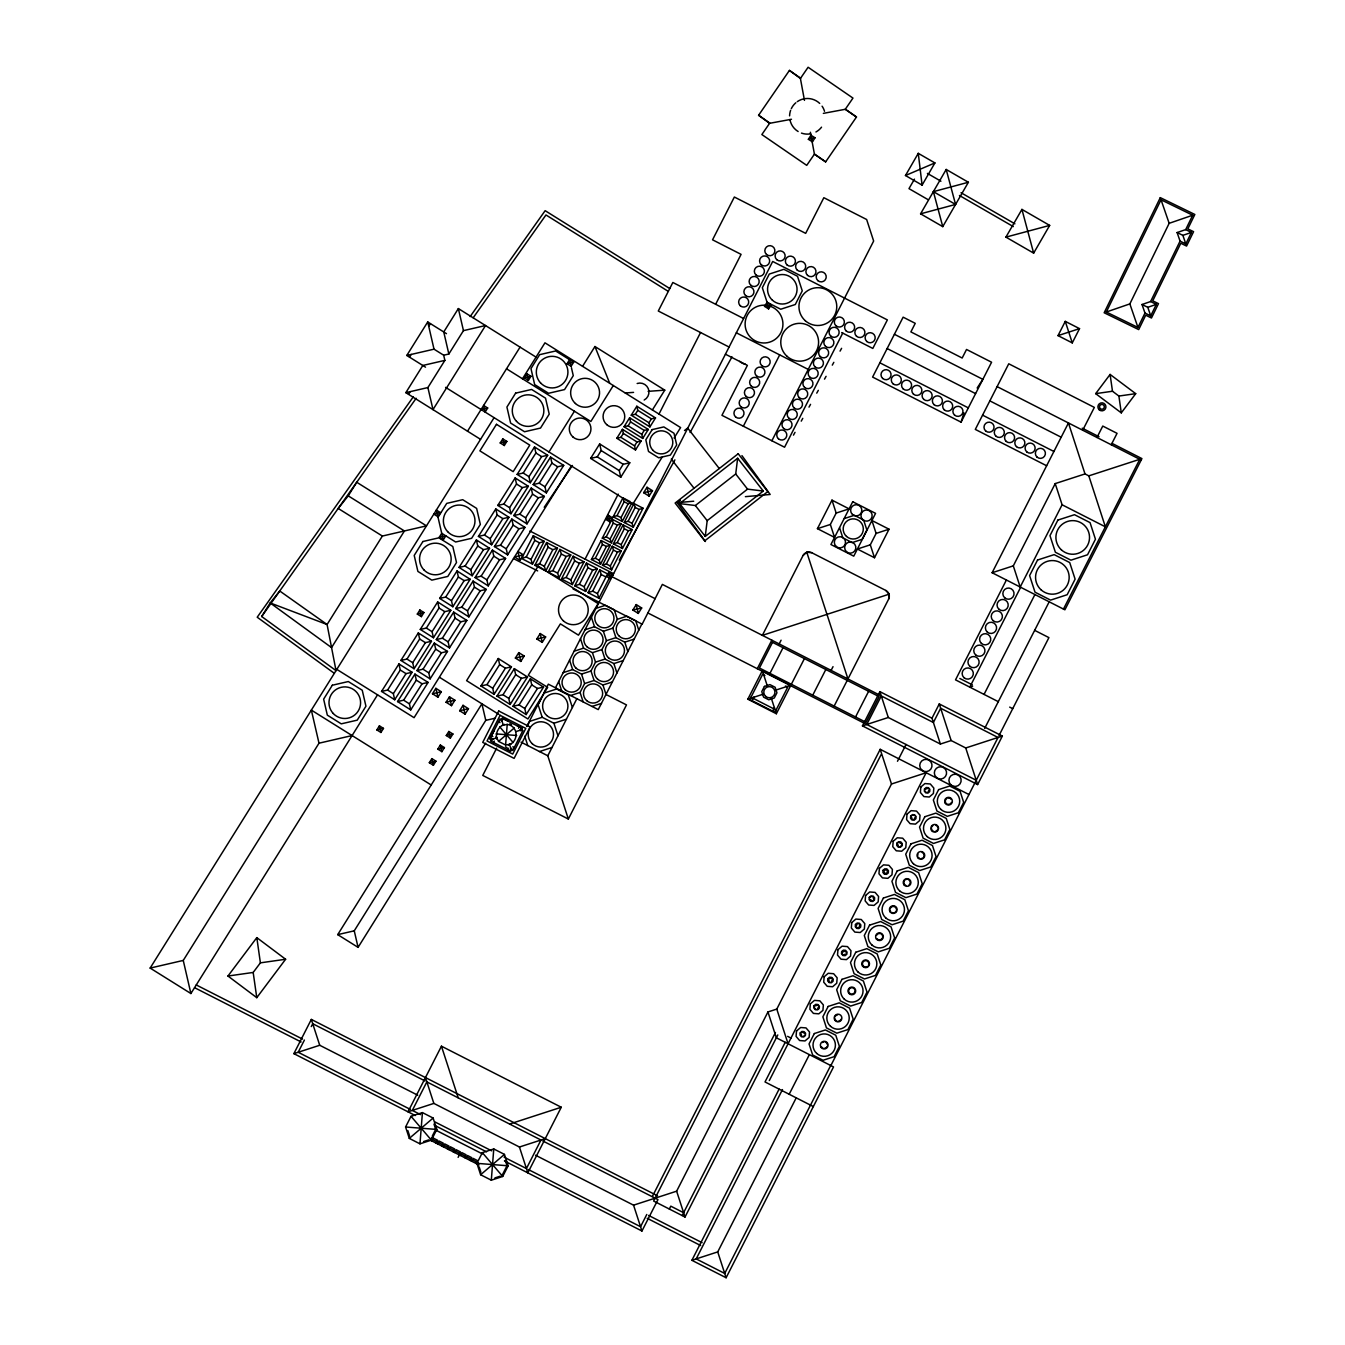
<?xml version="1.0" encoding="UTF-8"?>
<svg xmlns="http://www.w3.org/2000/svg" width="1345" height="1345" viewBox="0 0 1345 1345"><rect width="100%" height="100%" fill="white"/><g stroke="black" fill="none" stroke-linecap="round" stroke-linejoin="round"><path stroke-width="1.5" d="M419.976 1143.838L422.431 1112.601L433.124 1118.048L436.822 1129.447L431.375 1140.14L419.976 1143.838L409.3 1138.391L405.585 1126.992L411.032 1116.316L422.431 1112.601M510.915 744.172L505.602 744.995L507.216 724.4L502.24 725.375M491.312 1180.187L493.766 1148.949L482.351 1152.648L476.92 1163.341L480.619 1174.74L491.312 1180.187L502.711 1176.471L508.158 1165.796L504.442 1154.397L493.766 1148.949M800.796 1033.179L801.788 1036.238M818.786 1006.413L817.323 1009.271M842.088 953.605L843.55 950.747L846.409 952.21M855.908 926.503L857.353 923.645M873.897 899.721L872.905 896.678M897.468 843.449L898.46 846.509M911.271 816.348L912.263 819.408M915.457 816.684L913.995 819.542M929.26 789.582L927.815 792.44M705.251 536.403L707.184 520.666L747.551 489.126L763.287 491.059L737.648 458.258L679.612 503.585L705.251 536.403L763.287 491.059M679.612 503.585L695.348 505.518L735.715 473.978L737.648 458.258M806.798 552.291L847.955 678.973L888.658 599.08L889.045 594.204L885.867 590.472L811.674 552.677L806.798 552.291L803.066 555.468L762.363 635.361L889.045 594.204M961.053 422.145L991.584 362.225L966.534 349.465L962.179 358.022L910.884 331.896L915.239 323.338L903.134 317.168L872.602 377.071L961.053 422.145L963.978 412.848M504.476 724.383C498.558 726.266 494.994 733.294 496.944 739.178M508.36 744.995C518.783 742.036 518.851 726.098 507.216 724.4M1106.296 312.023L1161.038 199.783L1192.696 215.217L1185.685 229.608L1177.11 232.55L1180.069 241.125L1150.597 301.549L1142.023 304.508L1144.982 313.066L1137.954 327.457L1106.296 312.023L1129.85 303.903L1169.158 223.32L1192.696 215.217M1144.982 313.066L1150.732 315.873L1156.347 304.357L1150.597 301.549M1180.069 241.125L1185.819 243.933L1191.435 232.416L1185.685 229.608M415.286 1115.526L293.882 1053.656L311.334 1019.426L657.554 1195.823M304.407 1040.055L298.187 1052.261L410.444 1109.457M311.267 1026.588L312.729 1023.73L424.986 1080.926M510.579 751.183L490.622 741.011L491.85 738.59L492.842 739.094L492.337 740.103L489.916 738.859L500.088 718.886L502.509 720.13L502.004 721.122L501.012 720.617L502.24 718.196L522.213 728.368L520.986 730.789L519.977 730.285L520.498 729.276L522.919 730.52L512.748 750.493L510.31 749.249L510.831 748.257L511.823 748.761L510.579 751.183L509.419 750.594M585.075 559.15L618.212 494.119M658.899 414.26L700.543 332.534M715.641 304.289L741.078 254.356L712.547 239.813L734.353 197.026L805.672 233.358L823.846 197.698L866.651 219.504L873.645 241.041L771.879 440.757M493.598 742.541L494.321 741.112M496.641 748.173L482.754 775.426L568.347 819.038L626.484 704.914L605.973 694.457M507.603 749.669L508.326 748.24M518.497 728.267L519.22 726.838M526.752 726.502L540.824 698.896M543.632 693.364L548.323 684.168L598.256 709.605L641.868 624.013M527.139 726.384L529.695 721.357L542.203 717.288L553.905 723.257L557.973 735.765M555.468 687.799L772.686 261.468L887.364 319.908L872.821 348.439L841.701 332.585M568.347 819.038L547.785 755.772L576.854 698.711M583.158 701.922L580.082 692.44L584.604 683.563L581.528 674.097L572.651 669.575L563.185 672.651M612.429 681.932L602.947 685.008L594.087 680.486L590.993 671.02L595.516 662.143L604.998 659.067L613.875 663.589L616.951 673.055M604.998 659.067L601.921 649.601L606.444 640.724L615.909 637.648L624.786 642.17L634.268 639.077M615.909 637.648L612.832 628.165L617.355 619.288L626.837 616.212L635.697 620.734L638.791 630.217M743.348 426.214L779.696 354.895M519.439 1147.016L527.828 1172.857L561.268 1107.238L441.446 1046.191L408.006 1111.811L433.847 1103.404L519.439 1147.016L545.28 1138.627M432.333 1135.97L435.696 1129.363L433.981 1124.067M431.106 1138.761L431.829 1137.332M842.727 333.106L784.572 447.229L721.946 415.319L747.383 365.386L725.443 354.206M431.812 1140.913L433.258 1138.072L437.545 1140.241L436.083 1143.099M437.512 1143.822L438.974 1140.98L443.245 1143.149L441.799 1146.007M443.211 1146.73L444.674 1143.889L448.944 1146.058L447.498 1148.916M448.927 1149.639L450.373 1146.781L454.66 1148.966L453.198 1151.824M454.627 1152.547L456.089 1149.689L460.36 1151.875L458.914 1154.733M460.343 1155.456L461.789 1152.598L466.076 1154.783L464.613 1157.641M466.042 1158.364L467.488 1155.506L471.776 1157.692L470.33 1160.55M471.742 1161.273L473.205 1158.415L477.475 1160.601L476.029 1163.459M477.458 1164.182L478.181 1162.753M817.441 528.669L831.983 500.138L849.098 508.864L836.17 513.067L830.353 524.466L834.556 537.395L817.441 528.669L830.353 524.466M757.285 668.717L771.828 640.186M501.971 1175.614L507.031 1165.711L505.316 1160.416M747.82 699.198L762.346 670.667L790.877 685.21L776.351 713.741L747.82 699.198L763.472 694.104M779.192 643.936L781.092 640.203M752.107 700.661L753.923 697.08M769.945 673.374L783.042 647.685M772.652 711.135L774.468 707.537M791.348 684.269L804.428 658.596M870.299 544.826L876.116 533.41L871.913 520.498L889.045 529.207L874.502 557.738L857.387 549.029L870.299 544.826L874.502 557.738M812.75 695.18L825.83 669.491M831.126 670.398L833.026 666.666M834.152 706.075L847.232 680.402M855.538 716.986L868.635 691.296M1058.011 335.628L1065.274 321.371L1079.531 328.634L1072.268 342.891L1058.011 335.628L1079.531 328.634M977.63 784.572L862.448 725.88L879.899 691.649L932.001 718.196L940.39 744.037L951.167 740.54L965.744 747.971L977.63 784.572L1002.344 736.068L939.264 703.939L932.001 718.196M866.752 724.484L881.294 695.953M652.342 1196.529L880.202 749.316L968.972 794.542M646.777 1214.485L640.556 1226.707L528.299 1169.511M881.143 754.528L653.636 1201.035L685.025 1217.023L777.797 1034.944M504.425 1160.937L641.952 1231.011L657.957 1199.622L542.842 1140.98M535.545 1155.237L633.562 1205.17L676.636 1191.182L767.945 1011.961L776.788 1009.086L891.483 784L880.202 749.316M1112.08 443.396L1141.922 458.595L1064.887 609.806L992.122 572.735L1068.451 422.952L1085.012 473.928L1088.811 475.861L1105.371 526.82L1062.096 504.779L1055.22 483.595L1085.012 473.928M669.339 1209.02L670.785 1206.162L683.63 1212.719M897.485 761.27L906.026 744.491M682.167 1215.561L775.443 1032.489M992.122 572.735L1013.306 565.858L1055.22 483.595M1006.396 580.014L955.522 679.864L998.309 701.67M1082.708 430.232L1094.342 407.4L1008.75 363.789L975.31 429.408L1046.645 465.757M785.211 1042.325L765.019 1081.952L813.338 1106.565M1062.096 504.779L1020.182 587.042L1013.306 565.858M769.323 1080.539L926.167 772.736L891.483 784M1020.653 587.277L969.779 687.144L972.654 686.202M1096.948 437.478L1102.765 426.062L1117.056 433.342L1111.239 444.758M767.945 1011.961L776.351 1037.802L833.53 1066.938L726.115 1277.75L691.885 1260.299L779.108 1089.114M782.471 1089.584L696.189 1258.903L724.72 1273.446L830.689 1065.492M984.052 694.407L1034.927 594.54M789.179 1094.258L809.371 1054.631M726.115 1277.75L717.726 1251.909L796.223 1097.839M984.674 728.418L1049.184 601.82M830.857 1065.576L998.04 737.48L940.659 708.243L933.396 722.5L662.362 584.403L642.17 624.164L573.02 588.942M998.965 735.665L1048.915 637.614L1034.658 630.351M1063.458 609.083L1139.77 459.301L1088.811 475.861M494.103 730.638L489.916 738.859M521.591 558.494L533.292 535.73L544.204 541.346L532.502 564.11L521.591 558.494L526.248 556.998L531.006 559.453L532.502 564.11M526.248 556.998L534.789 540.387L533.292 535.73M531.006 559.453L539.547 542.842L544.204 541.346M534.89 565.32L546.591 542.556L557.486 548.172L545.801 570.936L534.89 565.32L539.547 563.824L544.305 566.279L545.801 570.936M539.547 563.824L548.071 547.213L546.591 542.556M544.305 566.279L552.829 549.668L557.486 548.172M548.172 572.146L559.873 549.399L570.784 554.997L559.083 577.762L548.172 572.146L552.829 570.667L557.587 573.104L559.083 577.762M552.829 570.667L561.369 554.056L559.873 549.399M557.587 573.104L566.127 556.494L570.784 554.997M561.453 578.989L573.155 556.225L584.066 561.823L572.365 584.587L561.453 578.989L566.111 577.493L570.868 579.93L572.365 584.587M566.111 577.493L574.651 560.882L573.155 556.225M570.868 579.93L579.409 563.32L584.066 561.823M574.752 585.815L586.454 563.051L597.348 568.649L585.663 591.413L574.752 585.815L579.409 584.318L584.167 586.756L585.663 591.413M591.43 559.52L601.181 540.539L610.26 545.213L600.526 564.194L591.43 559.52L595.314 558.276L599.282 560.31L600.526 564.194M602.308 538.168L612.059 519.204L621.138 523.878L611.387 542.842L602.308 538.168L606.192 536.924L610.142 538.958L611.387 542.842M622.264 521.507L621.02 517.623L628.132 503.787L632.015 502.542L622.264 521.507L613.169 516.833L622.92 497.869L630.2 501.601M579.409 584.318L587.933 567.708L586.454 563.051M606.192 536.924L613.303 523.087L612.059 519.204M613.169 516.833L617.052 515.589L624.164 501.752L622.92 497.869M595.314 558.276L602.425 544.422L601.181 540.539M584.167 586.756L592.691 570.145L597.348 568.649M610.142 538.958L617.254 525.122L621.138 523.878M599.282 560.31L606.393 546.457L610.26 545.213M610.647 575.492L598.945 598.239L588.034 592.641L599.736 569.876L608.831 574.55M624.214 522.516L633.966 503.551L643.061 508.225L633.31 527.19L624.214 522.516L628.098 521.272L632.066 523.306L633.31 527.19M602.476 565.203L612.227 546.221L621.306 550.895L611.571 569.86L602.476 565.203L606.36 563.942L610.311 565.993L611.571 569.86M613.354 543.851L623.088 524.886L632.184 529.56L622.432 548.525L613.354 543.851L617.221 542.607L621.188 544.641L622.432 548.525M606.36 563.942L613.471 550.105L612.227 546.221M617.221 542.607L624.332 528.77L623.088 524.886M628.098 521.272L635.21 507.418L633.966 503.551M588.034 592.641L592.691 591.144L601.232 574.534L599.736 569.876M632.066 523.306L639.178 509.469L643.061 508.225M610.311 565.993L617.439 552.139L621.306 550.895M621.188 544.641L628.3 530.804L632.184 529.56M598.945 598.239L597.449 593.599L605.99 576.988L601.232 574.534M619.305 560.176L674.904 459.855M690.069 432.502L731.983 356.896M793.466 435.141L795.029 432.35M801.233 421.136L802.78 418.345M809.001 407.131L810.547 404.341M816.751 393.143L818.315 390.336M824.519 379.139L826.082 376.331M832.286 365.134L833.833 362.326M840.053 351.129L841.6 348.321M458.107 1157.356L458.88 1155.96M905.471 175.523L918.265 153.33L934.909 162.93L922.098 185.122L905.471 175.523L934.909 162.93M914.465 179.137L908.985 188.636L927.915 199.564M920.585 213.821L946.191 169.453L968.383 182.264L942.761 226.632L920.585 213.821L955.572 204.44L946.191 169.453M1005.926 237.123L1021.931 209.4L1049.672 225.405L1033.649 253.129L1005.926 237.123L1049.672 225.405M425.524 367.168L406.795 355.45L427.727 321.943L446.473 333.661M409.502 357.148L411.2 354.441M428.752 326.364L430.45 323.641M261.687 616.514L270.177 602.93L279.76 591.01L327.087 624.517L336.031 670.634L261.687 616.514L416.16 398.305M480.552 439.344L405.837 392.656L422.818 365.47L444.876 360.376L443.682 355.214L434.015 349.179L427.727 321.943M536.033 357.114L458.359 308.577L443.749 331.963L448.843 354.021L443.682 355.214M408.544 394.354L410.09 391.866M348.237 495.851L356.728 482.267L426.483 525.861L382.367 536.05L327.087 624.517L270.177 602.93L331.542 647.601L404.425 530.956L348.237 495.851L338.2 508.444L382.367 536.05M448.843 354.021L463.453 330.635L485.528 325.54L432.989 409.62L427.895 387.562L444.876 360.376M467.522 431.207L520.061 347.128M487.68 408.006L485.141 412.074L483.612 405.45L487.68 408.006L481.073 409.536M377.541 694.827L190.889 993.535L150.152 968.081L494.086 417.673M522.499 378.786L544.96 342.824L680.604 427.575L674.08 438.033M524.331 377.81L526.87 373.725L530.956 376.281L528.4 380.349L524.331 377.81L530.956 376.281M437.882 516.682L440.437 512.613L436.352 510.074L437.882 516.682L433.813 514.143L440.437 512.613M439.176 537.378L441.715 533.309L455.636 542.001L471.641 538.303L480.333 524.399L476.634 508.393L462.714 499.701L446.725 503.383L438.033 517.304L443.245 539.917L439.176 537.378L445.8 535.848L443.245 539.917M500.222 442.959L502.778 438.89L506.846 441.429L504.308 445.514L500.222 442.959L506.846 441.429M190.889 993.535L183.256 960.431L319 743.197L352.087 735.564M571.104 366.294L567.035 363.738L569.574 359.67L571.104 366.294L573.642 362.208L555.653 350.978L539.664 354.66L530.972 368.58L534.654 384.569L548.575 393.278L564.564 389.579L573.273 375.659L571.423 367.673M417.32 614.077L419.859 610.008L423.927 612.547L421.388 616.632L417.32 614.077L423.927 612.547M582.57 366.311L594.944 346.522L664.766 390.151L652.392 409.939M548.962 451.954L574.416 411.217M376.852 729.915L379.408 725.846L383.476 728.385L380.921 732.47L376.852 729.915L383.476 728.385M613.303 385.527L590.842 421.489L506.527 368.799M571.373 465.958L414.075 717.675L336.805 669.373M432.485 693.768L435.881 688.337L441.311 691.733L437.915 697.164L432.485 693.768L441.311 691.733M519.977 560.293L523.373 554.863L517.926 551.467L519.977 560.293L514.547 556.897L523.373 554.863M590.64 458.393L599.651 443.934L629.796 462.781L620.768 477.223L590.64 458.393L597.247 456.863L619.255 470.599L620.768 477.223M597.247 456.863L601.181 450.558L599.651 443.934M446.069 702.258L449.465 696.828L454.896 700.224L451.5 705.654L446.069 702.258L454.896 700.224M616.817 438.285L622.416 429.324L641.094 441.009L635.496 449.97L616.817 438.285L620.919 437.344L634.554 445.867L635.496 449.97M624.03 426.752L629.628 417.791L648.307 429.458L642.708 438.42L624.03 426.752L628.132 425.793L641.767 434.317L642.708 438.42M631.242 415.202L636.824 406.24L655.519 417.925L649.921 426.886L631.242 415.202L635.344 414.26L648.979 422.784L649.921 426.886M620.919 437.344L623.357 433.426L622.416 429.324M628.132 425.793L630.57 421.893L629.628 417.791M635.344 414.26L637.782 410.343L636.824 406.24M808.379 139.308L810.917 135.24L815.003 137.778L812.447 141.847L808.379 139.308L815.003 137.778M459.654 710.748L463.033 705.318L468.48 708.714L465.084 714.145L459.654 710.748L468.48 708.714M429.324 762.699L431.863 758.63L435.931 761.169L433.393 765.255L429.324 762.699L435.931 761.169M437.797 749.131L440.353 745.046L444.422 747.601L441.883 751.67L437.797 749.131L444.422 747.601M446.288 735.547L448.826 731.478L452.912 734.017L450.356 738.086L446.288 735.547L452.912 734.017M619.255 470.599L623.189 464.294L629.796 462.781M634.554 445.867L636.992 441.95L641.094 441.009M641.767 434.317L644.205 430.417L648.307 429.458M648.979 422.784L651.417 418.867L655.519 417.925M337.713 934.64L481.913 703.805L485.764 720.365L354.256 930.824L358.073 947.368L337.713 934.64L354.256 930.824M515.37 658.058L518.766 652.628L524.197 656.007L520.801 661.437L515.37 658.058L524.197 656.007M605.889 519.422L608.444 515.337L612.513 517.892L609.974 521.961L605.889 519.422L612.513 517.892M536.806 638.976L540.202 633.545L545.633 636.942L542.237 642.372L536.806 638.976L545.633 636.942M662.093 457.216L632.688 504.274L445.582 387.36M358.073 947.368L485.663 743.18M643.65 492.707L647.046 487.277L652.476 490.673L649.097 496.103L643.65 492.707L652.476 490.673M768.6 308.896L764.532 306.357L767.07 302.289L762.346 287.712L769.29 274.061L783.866 269.319L797.518 276.28L802.259 290.856L795.298 304.508L780.722 309.232L767.07 302.289L768.6 308.896L771.156 304.827L767.07 302.289M606.326 576.265L608.881 572.197L612.95 574.735L610.395 578.804L606.326 576.265L612.95 574.735M632.856 610.025L636.252 604.594L641.683 607.99L638.287 613.421L632.856 610.025L641.683 607.99M497.784 505.417L515.152 477.946L528.316 486.268L510.949 513.74L497.784 505.417L503.837 504.056L509.57 507.687L510.949 513.74M517.153 474.398L534.52 446.943L547.684 455.266L530.317 482.737L517.153 474.398L523.222 473.036L528.955 476.668L530.317 482.737M478.416 536.403L495.784 508.948L508.948 517.27L491.581 544.742L478.416 536.403L484.469 535.041L490.202 538.672L491.581 544.742M459.032 567.422L476.399 539.95L489.563 548.272L472.196 575.744L459.032 567.422L465.084 566.06L470.834 569.692L472.196 575.744M420.279 629.426L437.663 601.955L450.827 610.294L433.443 637.749L420.279 629.426L426.348 628.065L432.081 631.696L433.443 637.749M439.664 598.424L457.031 570.952L470.195 579.275L452.828 606.746L439.664 598.424L445.716 597.045L451.466 600.677L452.828 606.746M400.911 660.429L418.295 632.957L431.459 641.279L414.075 668.751L400.911 660.429L406.98 659.067L412.713 662.698L414.075 668.751M381.543 691.414L398.927 663.959L412.091 672.281L394.707 699.753L381.543 691.414L387.612 690.052L393.345 693.684L394.707 699.753M523.222 473.036L535.898 452.996L534.52 446.943M503.837 504.056L516.514 483.998L515.152 477.946M484.469 535.041L497.146 515L495.784 508.948M445.716 597.045L458.393 577.005L457.031 570.952M465.084 566.06L477.761 546.02L476.399 539.95M426.348 628.065L439.025 608.024L437.663 601.955M387.612 690.052L400.289 670.012L398.927 663.959M406.98 659.067L419.657 639.009L418.295 632.957M509.57 507.687L522.263 487.63L528.316 486.268M528.955 476.668L541.631 456.627L547.684 455.266M490.202 538.672L502.879 518.632L508.948 517.27M451.466 600.677L464.143 580.636L470.195 579.275M470.834 569.692L483.511 549.651L489.563 548.272M432.081 631.696L444.758 611.656L450.827 610.294M412.713 662.698L425.39 642.641L431.459 641.279M393.345 693.684L406.022 673.643L412.091 672.281M533.192 484.553L550.559 457.081L563.723 465.404L546.356 492.875L533.192 484.553L539.244 483.174L544.994 486.806L546.356 492.875M513.807 515.555L531.191 488.084L544.355 496.406L526.971 523.878L513.807 515.555L519.876 514.193L525.609 517.825L526.971 523.878M494.439 546.558L511.823 519.086L524.987 527.408L507.603 554.88L494.439 546.558L500.508 545.196L506.241 548.81L507.603 554.88M455.703 608.562L473.07 581.09L486.234 589.413L468.867 616.884L455.703 608.562L461.755 607.2L467.505 610.832L468.867 616.884M475.071 577.56L492.438 550.088L505.602 558.427L488.235 585.882L475.071 577.56L481.123 576.198L486.873 579.829L488.235 585.882M436.318 639.564L453.685 612.109L466.849 620.432L449.482 647.903L436.318 639.564L442.387 638.202L448.12 641.834L449.482 647.903M397.582 701.569L414.949 674.097L428.113 682.419L410.746 709.891L397.582 701.569L403.651 700.19L409.384 703.822L410.746 709.891M416.95 670.567L434.317 643.095L447.482 651.417L430.114 678.889L416.95 670.567L423.019 669.205L428.752 672.836L430.114 678.889M539.244 483.174L551.921 463.134L550.559 457.081M519.876 514.193L532.553 494.153L531.191 488.084M481.123 576.198L493.8 556.158L492.438 550.088M500.508 545.196L513.185 525.138L511.823 519.086M461.755 607.2L474.432 587.143L473.07 581.09M423.019 669.205L435.696 649.164L434.317 643.095M442.387 638.202L455.064 618.162L453.685 612.109M403.651 700.19L416.328 680.15L414.949 674.097M544.994 486.806L557.671 466.765L563.723 465.404M525.609 517.825L538.286 497.784L544.355 496.406M486.873 579.829L499.55 559.789L505.602 558.427M506.241 548.81L518.918 528.77L524.987 527.408M467.505 610.832L480.182 590.774L486.234 589.413M448.12 641.834L460.797 621.793L466.849 620.432M409.384 703.822L422.061 683.781L428.113 682.419M428.752 672.836L441.429 652.796L447.482 651.417M480.922 685.967L498.289 658.512L511.453 666.834L494.086 694.306L480.922 685.967L486.974 684.605L492.724 688.236L494.086 694.306M486.974 684.605L499.651 664.564L498.289 658.512M492.724 688.236L505.401 668.196L511.453 666.834M496.961 696.122L514.328 668.65L527.492 676.972L510.125 704.444L496.961 696.122L503.013 694.743L508.763 698.374L510.125 704.444M503.013 694.743L515.69 674.702L514.328 668.65M508.763 698.374L521.44 678.334L527.492 676.972M513 706.259L530.367 678.788L543.531 687.11L526.164 714.582L513 706.259L519.052 704.898L524.785 708.529L526.164 714.582M519.052 704.898L531.729 684.84L530.367 678.788M524.785 708.529L537.462 688.472L543.531 687.11M977.159 387.999L982.859 379.34L894.408 334.283M544.237 507.267L572.432 465.471M791.482 119.268L769.575 123.32L758.597 115.266L789.431 70.411L800.594 78.178M804.461 100.371L800.409 78.464L808.11 67.25L852.965 98.084L845.265 109.298L823.359 113.367M810.362 132.247L814.431 154.154L825.645 161.871L856.479 116.998L845.299 109.248L856.479 116.998M413.285 396.859L257.214 617.221L334.333 673.341M470.145 316.579L545.145 210.677L669.76 288.536M473.188 317.773L545.969 214.965L668.297 291.394M227.961 976.033L256.811 937.633L285.611 959.254L256.777 997.671L227.961 976.033L253.179 972.452L260.392 962.852L256.811 937.633M1095.671 393.648L1110.096 374.431L1135.701 393.665L1121.293 412.865L1095.671 393.648L1112.483 391.244L1118.889 396.052L1135.701 393.665M496.12 736.623L498.558 741.398L514.261 727.981M409.3 1138.391L433.124 1118.048M925.091 789.246L928.134 788.254M480.619 1174.74L504.442 1154.397M900.192 846.644L901.52 845.517M869.845 897.67L871.173 896.543M846.274 953.941L843.214 954.933M831.143 982.169L832.589 979.311L831.462 977.983L828.419 978.975L829.411 982.035M814.599 1006.077L817.659 1005.085M803.52 1036.373L804.848 1035.246M684.504 430.534L687.665 428.063L719.289 468.548M705.419 541.531L677.174 502.66L680.419 500.306M1177.11 232.55L1182.877 235.358L1191.435 232.416M1142.023 304.508L1147.789 307.316L1156.347 304.357M844.341 518.531L854.31 515.303L863.641 520.044L866.886 530.014L862.128 539.345L852.158 542.59L842.827 537.832L839.599 527.862M595.936 608.377L605.401 605.3L614.278 609.823L617.355 619.288M876.116 533.41L889.045 529.207M585.008 629.796L594.49 626.72L603.367 631.242L606.444 640.724M603.367 631.242L612.832 628.165M574.096 651.232L583.562 648.155L592.439 652.678L595.516 662.143M592.439 652.678L601.921 649.601M581.528 674.097L590.993 671.02M613.875 663.589L623.34 660.513M584.604 683.563L594.087 680.486M570.616 695.516L580.082 692.44M592.035 706.444L601.518 703.368M515.892 731.596L521.49 729.797M553.905 723.257L566.413 719.205M539.496 751.552L552.005 747.484M775.224 690.288L790.877 685.21M862.448 725.88L888.288 717.49L940.39 744.037M965.744 747.971L1002.344 736.068M293.882 1053.656L319.723 1045.267L417.74 1095.2M423.591 1141.569L428.887 1139.854M509.587 1124.033L561.268 1107.238M494.926 1177.917L500.205 1176.186M691.885 1260.299L717.726 1251.909M496.927 737.783L491.345 739.582M942.761 226.632L933.396 191.646L968.383 182.264M406.795 355.45L434.015 349.179M764.532 306.357L771.156 304.827M405.837 392.656L427.895 387.562M567.035 363.738L573.642 362.208M485.764 720.365L494.96 718.247M150.152 968.081L183.256 960.431M260.392 962.852L285.611 959.254M677.174 502.66L693.717 501.214M745.382 496.658L770.181 494.472L741.936 455.619M625.24 392.975L633.562 392.387M648.122 391.345L664.766 390.151M496.12 733.882L516.699 735.496M912.599 815.221L914.331 815.356M898.796 842.323L901.654 843.786M872.569 900.847L869.711 899.402M857.034 927.815L860.077 926.823L859.085 923.78M802.124 1032.052L804.982 1033.515M405.585 1126.992L436.822 1129.447M476.92 1163.341L508.158 1165.796M498.558 741.398L505.602 744.995M517.27 725.846L522.213 728.368M1082.237 428.181L1099.016 436.738M997.116 386.62L1141.199 460.024M887.145 348.54L975.596 393.614M989.853 400.877L1061.188 437.226M879.882 362.814L968.316 407.871M982.59 415.151L1053.908 451.483M743.617 318.53L672.836 282.484L658.293 311.014L729.091 347.044M736.337 332.803L808.227 369.421M959.826 678.468L972.301 684.824M1009.691 707.117L1012.718 708.664M529.863 531.006L613.606 573.676M612.042 576.736L655.149 598.693M647.819 612.933L976.235 780.268M764.901 675.56L762.615 674.383L749.821 699.501L774.922 712.295L787.716 687.177L785.43 686.017M513.487 558.595L537.664 570.919M750.981 697.214L776.082 710.009M508.292 721.273L502.24 718.196M509.755 723.812L511.503 724.703M498.575 721.878L500.004 722.601M521.036 742.137L547.785 755.772M491.429 735.883L492.858 736.606M512.832 746.778L514.261 747.501M505.468 746.778L507.031 747.585M787.632 1036.356L790.978 1038.071M196.252 984.943L302.541 1039.097M648.626 1215.426L702.124 1242.696M194.554 987.667L301.095 1041.955M647.18 1218.284L700.678 1245.554M420.565 1114.618L412.31 1110.415L426.853 1081.884L540.976 1140.022L526.433 1168.553L504.123 1157.188M434.62 1121.78L491.698 1150.849M435.007 1125.563L486.554 1151.841M435.83 1130.17L482.351 1153.876M432.535 1139.501L436.806 1141.67M438.235 1142.393L442.522 1144.578M443.951 1145.301L448.221 1147.487M449.65 1148.21L453.938 1150.395M455.35 1151.118L459.637 1153.304M461.066 1154.027L465.336 1156.212M466.765 1156.935L471.053 1159.121M472.482 1159.844L476.752 1162.03M430.383 1140.19L479.039 1164.989M624.164 501.752L628.132 503.787M635.21 507.418L639.178 509.469M617.052 515.589L621.02 517.623M613.303 523.087L617.254 525.122M624.332 528.77L628.3 530.804M602.425 544.422L606.393 546.457M613.471 550.105L617.439 552.139M534.789 540.387L539.547 542.842M548.071 547.213L552.829 549.668M561.369 554.056L566.127 556.494M574.651 560.882L579.409 563.32M587.933 567.708L592.691 570.145M592.691 591.144L597.449 593.599M961.036 192.722L1014.903 223.825M927.411 173.404L940.928 181.205M959.439 195.496L1013.306 226.599M933.396 191.646L955.572 204.44M637.782 410.343L651.417 418.867M630.57 421.893L644.205 430.417M623.357 433.426L636.992 441.95M601.181 450.558L623.189 464.294M439.731 677.443L498.911 714.43M431.19 784.992L311.351 710.11L319 743.197M535.898 452.996L541.631 456.627M551.921 463.134L557.671 466.765M516.514 483.998L522.263 487.63M532.553 494.153L538.286 497.784M497.146 515L502.879 518.632M513.185 525.138L518.918 528.77M477.761 546.02L483.511 549.651M493.8 556.158L499.55 559.789M458.393 577.005L464.143 580.636M474.432 587.143L480.182 590.774M439.025 608.024L444.758 611.656M455.064 618.162L460.797 621.793M499.651 664.564L505.401 668.196M515.69 674.702L521.44 678.334M531.729 684.84L537.462 688.472M419.657 639.009L425.39 642.641M435.696 649.164L441.429 652.796M400.289 670.012L406.022 673.643M416.328 680.15L422.061 683.781M758.597 115.266L769.777 123.034L761.858 134.55L806.731 165.368L814.465 154.103L825.645 161.871M789.431 70.411L800.409 78.464M924.956 790.978L926.083 792.306M814.465 1007.809L815.591 1009.137M499.718 726.838L513.117 742.524M482.351 1152.648L502.711 1176.471M411.032 1116.316L431.375 1140.14M735.715 473.978L747.551 489.126M671.289 459.116L694.054 488.252M695.348 505.518L707.184 520.666M594.944 346.522L609.722 383.291M1182.877 235.358L1185.819 243.933M1161.038 199.783L1169.158 223.32M1147.789 307.316L1150.732 315.873M1129.85 303.903L1137.954 327.457M1065.274 321.371L1072.268 342.891M939.264 703.939L951.167 740.54M831.983 500.138L836.17 513.067M879.899 691.649L888.288 717.49M762.346 670.667L767.44 686.32M771.257 698.072L776.351 713.741M776.788 1009.086L788.069 1043.77M624.786 642.17L627.863 651.636M591.413 617.254L594.49 626.72M602.947 685.008L606.023 694.491M580.485 638.673L583.562 648.155M569.574 660.109L572.651 669.575M572.382 707.487L568.33 694.978L556.611 689.01L544.103 693.078L538.134 704.797L542.203 717.288M558.663 681.528L561.739 690.994M676.636 1191.182L685.025 1217.023M524.735 736.203L527.778 745.584M633.562 1205.17L641.952 1231.011M441.446 1046.191L458.241 1097.873M479.19 1166.956L480.905 1172.252M425.457 1077.564L433.847 1103.404M407.854 1130.607L409.569 1135.903M311.334 1019.426L319.723 1045.267M511.251 749.737L509.419 744.188M501.517 719.609L503.316 725.224M1021.931 209.4L1033.649 253.129M810.917 135.24L812.447 141.847M647.046 487.277L649.097 496.103M636.252 604.594L638.287 613.421M608.444 515.337L609.974 521.961M608.881 572.197L610.395 578.804M526.87 373.725L528.4 380.349M502.778 438.89L504.308 445.514M540.202 633.545L542.237 642.372M458.359 308.577L463.453 330.635M518.766 652.628L520.801 661.437M463.033 705.318L465.084 714.145M449.465 696.828L451.5 705.654M448.826 731.478L450.356 738.086M419.859 610.008L421.388 616.632M435.881 688.337L437.915 697.164M440.353 745.046L441.883 751.67M431.863 758.63L433.393 765.255M379.408 725.846L380.921 732.47M1118.889 396.052L1121.293 412.865M1110.096 374.431L1112.483 391.244M253.179 972.452L256.777 997.671M918.265 153.33L922.098 185.122M767.945 305.584A18.914 18.914 0 0 1 778.503 336.25A18.914 18.914 0 0 1 746.475 331.139A18.914 18.914 0 0 1 766.045 305.281M745.449 364.293A12.609 12.609 0 0 1 739.649 361.334M951.436 802.461A3.194 3.194 0 0 1 947.233 804.125M945.938 803.083A3.194 3.194 0 0 1 946.611 798.611M948.141 798.005A3.194 3.194 0 0 1 951.083 799.283M937.633 829.562A3.194 3.194 0 0 1 935.061 831.462M933.413 831.227A3.194 3.194 0 0 1 931.513 828.654M931.766 827.007A3.194 3.194 0 0 1 932.791 825.712M935.969 825.342A3.194 3.194 0 0 1 937.885 827.932M922.788 857.959A3.194 3.194 0 0 1 921.258 858.564M919.61 858.329A3.194 3.194 0 0 1 918.316 857.286M917.71 855.756A3.194 3.194 0 0 1 917.946 854.109M922.166 852.461A3.194 3.194 0 0 1 923.83 856.664M908.363 879.563A3.194 3.194 0 0 1 908.985 885.06M905.807 885.43A3.194 3.194 0 0 1 904.143 881.21M905.168 879.916A3.194 3.194 0 0 1 906.715 879.311M896.207 910.868A3.194 3.194 0 0 1 895.165 912.179M893.635 912.784A3.194 3.194 0 0 1 891.987 912.532M890.693 911.506A3.194 3.194 0 0 1 890.087 909.96M890.323 908.329A3.194 3.194 0 0 1 896.442 909.237M882.387 937.986A3.194 3.194 0 0 1 876.89 938.608M876.52 935.431A3.194 3.194 0 0 1 880.74 933.766M882.034 934.792A3.194 3.194 0 0 1 882.639 936.339M867.559 966.382A3.194 3.194 0 0 1 862.582 964.718A3.194 3.194 0 0 1 865.844 960.616A3.194 3.194 0 0 1 868.584 965.088M855.016 990.542A3.194 3.194 0 0 1 851.082 994.022A3.194 3.194 0 0 1 849.166 989.147A3.194 3.194 0 0 1 854.411 989.012M840.961 1019.291A3.194 3.194 0 0 1 838.389 1021.191M836.741 1020.956A3.194 3.194 0 0 1 834.841 1018.384M835.094 1016.736A3.194 3.194 0 0 1 837.666 1014.836M827.158 1046.393A3.194 3.194 0 0 1 824.586 1048.293M822.938 1048.058A3.194 3.194 0 0 1 821.644 1047.015M822.316 1042.543A3.194 3.194 0 0 1 823.846 1041.938M825.494 1042.19A3.194 3.194 0 0 1 827.394 1044.762M821.543 127.17A17.821 17.821 0 0 1 815.944 131.961M810.665 133.827A17.821 17.821 0 0 1 801.469 133.105M798.123 131.524A17.821 17.821 0 0 1 789.902 119.554M789.599 115.872A17.821 17.821 0 0 1 790.625 110.357M791.314 108.676A17.821 17.821 0 0 1 795.837 102.758M797.282 101.648A17.821 17.821 0 0 1 819.71 103.414M822.081 106.188A17.821 17.821 0 0 1 824.519 111.299M637.16 383.493A9.028 9.028 0 0 1 648.256 388.554A9.028 9.028 0 0 1 644.171 400.037M803.066 555.468A6.406 6.406 0 0 1 811.674 552.677M885.867 590.472A6.406 6.406 0 0 1 888.658 599.08M796.509 1031.01L796.089 1036.407L799.602 1040.526L804.999 1040.946L809.118 1037.432L809.539 1032.035L806.025 1027.916L800.628 1027.496L796.509 1031.01M800.225 1032.893L800.056 1035.112L801.502 1036.81L803.722 1036.978L805.403 1035.532L805.588 1033.313L804.142 1031.632L801.923 1031.447L800.225 1032.893M810.329 1003.908L809.909 1009.305L813.422 1013.407L818.819 1013.844L822.938 1010.33L823.359 1004.934L819.845 1000.814L814.448 1000.377L810.329 1003.908M814.028 1005.791L813.859 1008.01L815.305 1009.708L817.525 1009.876L819.223 1008.431L819.391 1006.211L817.945 1004.513L815.726 1004.345L814.028 1005.791M824.132 976.789L823.712 982.186L827.225 986.305L832.622 986.742L836.741 983.212L837.162 977.815L833.648 973.713L828.251 973.276L824.132 976.789M827.847 978.689L827.663 980.909L829.125 982.607L831.345 982.775L833.026 981.329L833.211 979.11L831.765 977.411L829.546 977.243L827.847 978.689M837.952 949.688L837.515 955.085L841.045 959.204L846.442 959.624L850.544 956.11L850.981 950.713L847.468 946.594L842.071 946.174L837.952 949.688M841.651 951.587L841.482 953.807L842.928 955.505L845.148 955.673L846.846 954.227L847.014 952.008L845.568 950.31L843.349 950.142L841.651 951.587M851.755 922.586L851.335 927.983L854.848 932.102L860.245 932.522L864.364 929.008L864.785 923.611L861.271 919.492L855.874 919.072L851.755 922.586M855.47 924.486L855.285 926.705L856.731 928.386L858.951 928.571L860.649 927.125L860.834 924.906L859.388 923.208L857.152 923.04L855.47 924.486M865.575 895.484L865.138 900.881L868.651 905L874.048 905.42L878.167 901.907L878.588 896.51L875.074 892.391L869.677 891.97L865.575 895.484M869.273 897.367L869.105 899.586L870.551 901.284L872.77 901.469L874.469 900.024L874.637 897.804L873.191 896.106L870.972 895.921L869.273 897.367M879.378 868.382L878.957 873.779L882.471 877.898L887.868 878.319L891.987 874.805L892.407 869.408L888.894 865.289L883.497 864.869L879.378 868.382M883.093 870.265L882.908 872.485L884.354 874.183L886.574 874.351L888.272 872.905L888.44 870.686L886.994 869.004L884.775 868.82L883.093 870.265M883.665 870.568L884.657 873.611L887.7 872.619L886.708 869.576L883.665 870.568M893.181 841.281L892.761 846.678L896.274 850.797L901.671 851.217L905.79 847.703L906.211 842.306L902.697 838.187L897.3 837.767L893.181 841.281M896.896 843.164L896.728 845.383L898.174 847.081L900.393 847.249L902.075 845.803L902.26 843.584L900.814 841.886L898.595 841.718L896.896 843.164M907.001 814.179L906.58 819.576L910.094 823.678L915.491 824.115L919.61 820.601L920.03 815.204L916.517 811.085L911.12 810.648L907.001 814.179M910.699 816.062L910.531 818.281L911.977 819.979L914.196 820.147L915.895 818.701L916.063 816.482L914.617 814.784L912.398 814.616L910.699 816.062M920.804 787.06L920.384 792.457L923.897 796.576L929.294 797.013L933.413 793.483L933.834 788.086L930.32 783.984L924.923 783.547L920.804 787.06M924.519 788.96L924.334 791.179L925.797 792.877L928.016 793.046L929.698 791.6L929.883 789.38L928.437 787.682L926.217 787.514L924.519 788.96M1160.298 197.631L1104.161 312.763L1138.694 329.592L1145.705 315.201L1151.471 318.008L1158.482 303.634L1152.732 300.826L1180.809 243.26L1186.559 246.068L1193.587 231.676L1187.82 228.869L1194.848 214.477L1160.298 197.631M498.726 711.001L482.72 742.39L514.109 758.378L530.098 726.989L498.726 711.001M500.121 715.305L487.041 740.977L512.714 754.074L525.794 728.385L500.121 715.305M772.518 642.338L759.437 668.011L866.045 722.332L879.142 696.66L772.518 642.338M852.73 501.735L830.924 544.523L853.756 556.158L875.561 513.353L852.73 501.735M764.414 686.421L761.774 691.599L763.573 697.13L768.752 699.787L774.283 697.988L776.939 692.793L775.14 687.261L769.945 684.622L764.414 686.421M1037.55 560.024L1029.614 575.593L1035.011 592.187L1050.579 600.122L1067.173 594.725L1075.109 579.174L1069.712 562.563L1054.161 554.628L1037.55 560.024M1057.893 520.078L1049.974 535.646L1055.371 552.257L1070.923 560.176L1087.533 554.779L1095.452 539.227L1090.055 522.617L1074.504 514.698L1057.893 520.078M814.33 1033.548L809.051 1043.922L812.649 1055.001L823.022 1060.28L834.102 1056.682L839.381 1046.309L835.783 1035.246L825.41 1029.951L814.33 1033.548M828.15 1006.447L822.871 1016.82L826.452 1027.899L836.825 1033.179L847.905 1029.581L853.184 1019.207L849.586 1008.145L839.213 1002.849L828.15 1006.447M841.953 979.345L836.674 989.718L840.272 1000.781L850.645 1006.077L861.708 1002.479L867.004 992.106L863.406 981.026L853.033 975.747L841.953 979.345M855.773 952.243L850.477 962.616L854.075 973.679L864.448 978.975L875.528 975.377L880.807 965.004L877.209 953.924L866.836 948.645L855.773 952.243M869.576 925.141L864.297 935.515L867.895 946.577L878.268 951.873L889.331 948.275L894.627 937.902L891.029 926.823L880.656 921.544L869.576 925.141M883.396 898.04L878.1 908.413L881.698 919.476L892.071 924.755L903.151 921.157L908.43 910.784L904.832 899.721L894.459 894.442L883.396 898.04M897.199 870.921L891.92 881.294L895.518 892.374L905.891 897.653L916.954 894.055L922.233 883.682L918.635 872.619L908.279 867.323L897.199 870.921M911.002 843.819L905.723 854.193L909.321 865.272L919.694 870.551L930.774 866.953L936.053 856.58L932.455 845.517L922.082 840.221L911.002 843.819M924.822 816.718L919.543 827.091L923.124 838.17L933.497 843.449L944.577 839.852L949.856 829.478L946.258 818.416L935.885 813.12L924.822 816.718M938.625 789.616L933.346 799.989L936.944 811.052L947.317 816.348L958.38 812.75L963.676 802.377L960.078 791.297L949.704 786.018L938.625 789.616M332.333 685.227L323.641 699.148L327.323 715.136L341.243 723.845L357.232 720.147L365.941 706.226L362.242 690.237L348.321 681.545L332.333 685.227M422.902 541.514L414.21 555.435L417.892 571.423L431.812 580.132L447.818 576.433L456.51 562.513L452.811 546.524L438.89 537.832L422.902 541.514M515.623 393.143L506.914 407.064L510.612 423.053L524.533 431.745L540.522 428.063L549.231 414.142L545.532 398.154L531.611 389.445L515.623 393.143M496.473 424.314L479.879 450.861L513.185 471.658L529.762 445.128L496.473 424.314M538.168 566.111L466.597 680.654L527.929 718.97L547.667 687.379L528.266 675.257L560.394 623.861L578.484 635.159L598.189 603.619L538.168 566.111M652.174 429.61L645.819 439.781L648.509 451.449L658.68 457.804L670.348 455.098L676.703 444.943L673.996 433.275L663.842 426.92L652.174 429.61M738.203 453.753L675.123 503.047L704.696 540.892L767.776 491.597L738.203 453.753M1100.311 408.628A2.404 2.404 0 0 0 1104.262 407.333A2.404 2.404 0 0 0 1101.168 404.559A2.404 2.404 0 0 0 1100.311 408.628M1099.235 409.821A4.018 4.018 0 0 0 1105.842 407.669A4.018 4.018 0 0 0 1100.681 403.012A4.018 4.018 0 0 0 1099.235 409.821M787.027 356.307A18.914 18.914 0 0 0 818.18 346.186A18.914 18.914 0 0 0 793.836 324.263A18.914 18.914 0 0 0 787.027 356.307M772.433 300.238A14.745 14.745 0 0 0 796.728 292.353A14.745 14.745 0 0 0 777.746 275.254A14.745 14.745 0 0 0 772.433 300.238M817.827 280.601A5.044 5.044 0 0 0 826.133 277.911A5.044 5.044 0 0 0 819.643 272.06A5.044 5.044 0 0 0 817.827 280.601M807.555 275.372A5.044 5.044 0 0 0 815.877 272.665A5.044 5.044 0 0 0 809.371 266.831A5.044 5.044 0 0 0 807.555 275.372M797.282 270.143A5.044 5.044 0 0 0 805.605 267.436A5.044 5.044 0 0 0 799.098 261.586A5.044 5.044 0 0 0 797.282 270.143M787.027 264.898A5.044 5.044 0 0 0 795.332 262.208A5.044 5.044 0 0 0 788.842 256.357A5.044 5.044 0 0 0 787.027 264.898M776.754 259.669A5.044 5.044 0 0 0 785.06 256.962A5.044 5.044 0 0 0 778.57 251.128A5.044 5.044 0 0 0 776.754 259.669M766.482 254.44A5.044 5.044 0 0 0 774.787 251.734A5.044 5.044 0 0 0 768.298 245.9A5.044 5.044 0 0 0 766.482 254.44M761.236 264.713A5.044 5.044 0 0 0 769.559 262.006A5.044 5.044 0 0 0 763.052 256.155A5.044 5.044 0 0 0 761.236 264.713M756.008 274.985A5.044 5.044 0 0 0 764.313 272.278A5.044 5.044 0 0 0 757.823 266.428A5.044 5.044 0 0 0 756.008 274.985M750.779 285.241A5.044 5.044 0 0 0 759.084 282.551A5.044 5.044 0 0 0 752.595 276.7A5.044 5.044 0 0 0 750.779 285.241M740.305 305.786A5.044 5.044 0 0 0 748.61 303.096A5.044 5.044 0 0 0 742.121 297.245A5.044 5.044 0 0 0 740.305 305.786M745.55 295.513A5.044 5.044 0 0 0 753.856 292.823A5.044 5.044 0 0 0 747.366 286.973A5.044 5.044 0 0 0 745.55 295.513M756.529 375.877A5.044 5.044 0 0 0 764.834 373.17A5.044 5.044 0 0 0 758.345 367.319A5.044 5.044 0 0 0 756.529 375.877M746.071 396.405A5.044 5.044 0 0 0 754.377 393.715A5.044 5.044 0 0 0 747.887 387.864A5.044 5.044 0 0 0 746.071 396.405M740.826 406.678A5.044 5.044 0 0 0 749.148 403.988A5.044 5.044 0 0 0 742.642 398.137A5.044 5.044 0 0 0 740.826 406.678M735.597 416.95A5.044 5.044 0 0 0 743.903 414.26A5.044 5.044 0 0 0 737.413 408.409A5.044 5.044 0 0 0 735.597 416.95M751.3 386.133A5.044 5.044 0 0 0 759.606 383.443A5.044 5.044 0 0 0 753.116 377.592A5.044 5.044 0 0 0 751.3 386.133M761.774 365.605A5.044 5.044 0 0 0 770.08 362.898A5.044 5.044 0 0 0 763.59 357.047A5.044 5.044 0 0 0 761.774 365.605M778.402 438.756A5.044 5.044 0 0 0 786.707 436.066A5.044 5.044 0 0 0 780.218 430.215A5.044 5.044 0 0 0 778.402 438.756M783.631 428.483A5.044 5.044 0 0 0 791.936 425.793A5.044 5.044 0 0 0 785.446 419.943A5.044 5.044 0 0 0 783.631 428.483M788.859 418.211A5.044 5.044 0 0 0 797.165 415.521A5.044 5.044 0 0 0 790.675 409.67A5.044 5.044 0 0 0 788.859 418.211M794.088 407.938A5.044 5.044 0 0 0 802.41 405.248A5.044 5.044 0 0 0 795.904 399.398A5.044 5.044 0 0 0 794.088 407.938M866.768 341.479A5.044 5.044 0 0 0 875.091 338.772A5.044 5.044 0 0 0 868.584 332.938A5.044 5.044 0 0 0 866.768 341.479M856.513 336.25A5.044 5.044 0 0 0 864.818 333.543A5.044 5.044 0 0 0 858.329 327.692A5.044 5.044 0 0 0 856.513 336.25M846.24 331.004A5.044 5.044 0 0 0 854.546 328.315A5.044 5.044 0 0 0 848.056 322.464A5.044 5.044 0 0 0 846.24 331.004M799.333 397.683A5.044 5.044 0 0 0 807.639 394.976A5.044 5.044 0 0 0 801.149 389.125A5.044 5.044 0 0 0 799.333 397.683M835.968 325.776A5.044 5.044 0 0 0 844.273 323.086A5.044 5.044 0 0 0 837.784 317.235A5.044 5.044 0 0 0 835.968 325.776M830.722 336.048A5.044 5.044 0 0 0 839.045 333.358A5.044 5.044 0 0 0 832.538 327.507A5.044 5.044 0 0 0 830.722 336.048M825.494 346.321A5.044 5.044 0 0 0 833.799 343.614A5.044 5.044 0 0 0 827.309 337.78A5.044 5.044 0 0 0 825.494 346.321M820.265 356.593A5.044 5.044 0 0 0 828.57 353.886A5.044 5.044 0 0 0 822.081 348.052A5.044 5.044 0 0 0 820.265 356.593M804.562 387.41A5.044 5.044 0 0 0 812.868 384.704A5.044 5.044 0 0 0 806.378 378.853A5.044 5.044 0 0 0 804.562 387.41M809.791 377.138A5.044 5.044 0 0 0 818.096 374.431A5.044 5.044 0 0 0 811.607 368.597A5.044 5.044 0 0 0 809.791 377.138M815.036 366.866A5.044 5.044 0 0 0 823.342 364.159A5.044 5.044 0 0 0 816.852 358.325A5.044 5.044 0 0 0 815.036 366.866M1037.012 457.098A5.044 5.044 0 0 0 1045.317 454.408A5.044 5.044 0 0 0 1038.828 448.558A5.044 5.044 0 0 0 1037.012 457.098M1026.739 451.87A5.044 5.044 0 0 0 1035.045 449.163A5.044 5.044 0 0 0 1028.555 443.329A5.044 5.044 0 0 0 1026.739 451.87M1016.467 446.641A5.044 5.044 0 0 0 1024.772 443.934A5.044 5.044 0 0 0 1018.283 438.1A5.044 5.044 0 0 0 1016.467 446.641M985.65 430.938A5.044 5.044 0 0 0 993.955 428.231A5.044 5.044 0 0 0 987.465 422.397A5.044 5.044 0 0 0 985.65 430.938M995.922 436.167A5.044 5.044 0 0 0 1004.227 433.477A5.044 5.044 0 0 0 997.738 427.626A5.044 5.044 0 0 0 995.922 436.167M1006.194 441.395A5.044 5.044 0 0 0 1014.5 438.705A5.044 5.044 0 0 0 1008.01 432.855A5.044 5.044 0 0 0 1006.194 441.395M882.656 378.449A5.044 5.044 0 0 0 890.962 375.759A5.044 5.044 0 0 0 884.472 369.909A5.044 5.044 0 0 0 882.656 378.449M954.546 415.084A5.044 5.044 0 0 0 962.869 412.394A5.044 5.044 0 0 0 956.362 406.543A5.044 5.044 0 0 0 954.546 415.084M944.291 409.855A5.044 5.044 0 0 0 952.596 407.165A5.044 5.044 0 0 0 946.107 401.314A5.044 5.044 0 0 0 944.291 409.855M934.018 404.626A5.044 5.044 0 0 0 942.324 401.92A5.044 5.044 0 0 0 935.834 396.086A5.044 5.044 0 0 0 934.018 404.626M923.746 399.398A5.044 5.044 0 0 0 932.051 396.691A5.044 5.044 0 0 0 925.562 390.84A5.044 5.044 0 0 0 923.746 399.398M892.929 383.695A5.044 5.044 0 0 0 901.234 380.988A5.044 5.044 0 0 0 894.744 375.154A5.044 5.044 0 0 0 892.929 383.695M903.201 388.924A5.044 5.044 0 0 0 911.506 386.217A5.044 5.044 0 0 0 905.017 380.383A5.044 5.044 0 0 0 903.201 388.924M913.474 394.152A5.044 5.044 0 0 0 921.779 391.462A5.044 5.044 0 0 0 915.289 385.611A5.044 5.044 0 0 0 913.474 394.152M805.201 320.648A18.914 18.914 0 0 0 836.355 310.527A18.914 18.914 0 0 0 812.01 288.603A18.914 18.914 0 0 0 805.201 320.648M941.012 809.505A11.214 11.214 0 0 0 959.473 803.52A11.214 11.214 0 0 0 945.047 790.524A11.214 11.214 0 0 0 941.012 809.505M945.401 803.486A3.867 3.867 0 0 0 952.058 802.73A3.867 3.867 0 0 0 948.074 797.35A3.867 3.867 0 0 0 945.401 803.486M927.193 836.607A11.214 11.214 0 0 0 945.653 830.622A11.214 11.214 0 0 0 931.228 817.625A11.214 11.214 0 0 0 927.193 836.607M931.597 830.588A3.867 3.867 0 0 0 938.238 829.831A3.867 3.867 0 0 0 934.254 824.451A3.867 3.867 0 0 0 931.597 830.588M913.389 863.725A11.214 11.214 0 0 0 931.85 857.723A11.214 11.214 0 0 0 917.424 844.727A11.214 11.214 0 0 0 913.389 863.725M917.778 857.69A3.867 3.867 0 0 0 924.435 856.933A3.867 3.867 0 0 0 920.451 851.553A3.867 3.867 0 0 0 917.778 857.69M899.586 890.827A11.214 11.214 0 0 0 918.047 884.825A11.214 11.214 0 0 0 903.621 871.829A11.214 11.214 0 0 0 899.586 890.827M903.974 884.791A3.867 3.867 0 0 0 910.615 884.035A3.867 3.867 0 0 0 906.648 878.655A3.867 3.867 0 0 0 903.974 884.791M885.767 917.929A11.214 11.214 0 0 0 904.227 911.927A11.214 11.214 0 0 0 889.802 898.948A11.214 11.214 0 0 0 885.767 917.929M890.155 911.893A3.867 3.867 0 0 0 896.812 911.137A3.867 3.867 0 0 0 892.828 905.757A3.867 3.867 0 0 0 890.155 911.893M871.963 945.031A11.214 11.214 0 0 0 890.424 939.029A11.214 11.214 0 0 0 875.998 926.049A11.214 11.214 0 0 0 871.963 945.031M876.352 938.995A3.867 3.867 0 0 0 883.009 938.238A3.867 3.867 0 0 0 879.025 932.858A3.867 3.867 0 0 0 876.352 938.995M858.144 972.132A11.214 11.214 0 0 0 876.604 966.13A11.214 11.214 0 0 0 862.179 953.151A11.214 11.214 0 0 0 858.144 972.132M862.532 966.113A3.867 3.867 0 0 0 869.189 965.34A3.867 3.867 0 0 0 865.205 959.96A3.867 3.867 0 0 0 862.532 966.113M844.341 999.234A11.214 11.214 0 0 0 862.801 993.249A11.214 11.214 0 0 0 848.376 980.253A11.214 11.214 0 0 0 844.341 999.234M848.729 993.215A3.867 3.867 0 0 0 855.386 992.459A3.867 3.867 0 0 0 851.402 987.079A3.867 3.867 0 0 0 848.729 993.215M830.521 1026.336A11.214 11.214 0 0 0 848.981 1020.351A11.214 11.214 0 0 0 834.556 1007.355A11.214 11.214 0 0 0 830.521 1026.336M834.926 1020.317A3.867 3.867 0 0 0 841.566 1019.56A3.867 3.867 0 0 0 837.582 1014.18A3.867 3.867 0 0 0 834.926 1020.317M816.718 1053.454A11.214 11.214 0 0 0 835.178 1047.452A11.214 11.214 0 0 0 820.753 1034.456A11.214 11.214 0 0 0 816.718 1053.454M821.106 1047.419A3.867 3.867 0 0 0 827.763 1046.662A3.867 3.867 0 0 0 823.779 1041.282A3.867 3.867 0 0 0 821.106 1047.419M1041.114 589.867A16.812 16.812 0 0 0 1068.804 580.872A16.812 16.812 0 0 0 1047.167 561.386A16.812 16.812 0 0 0 1041.114 589.867M1061.457 549.92A16.812 16.812 0 0 0 1089.164 540.925A16.812 16.812 0 0 0 1067.526 521.44A16.812 16.812 0 0 0 1061.457 549.92M447.616 531.628A15.804 15.804 0 0 0 474.297 525.475A15.804 15.804 0 0 0 455.619 505.451A15.804 15.804 0 0 0 447.616 531.628M587.042 646.827A9.583 9.583 0 0 0 602.846 641.683A9.583 9.583 0 0 0 590.505 630.57A9.583 9.583 0 0 0 587.042 646.827M576.131 668.246A9.583 9.583 0 0 0 591.934 663.119A9.583 9.583 0 0 0 579.594 652.006A9.583 9.583 0 0 0 576.131 668.246M597.97 625.391A9.583 9.583 0 0 0 613.757 620.264A9.583 9.583 0 0 0 601.417 609.15A9.583 9.583 0 0 0 597.97 625.391M565.219 689.682A9.583 9.583 0 0 0 581.006 684.538A9.583 9.583 0 0 0 568.666 673.425A9.583 9.583 0 0 0 565.219 689.682M619.389 636.319A9.583 9.583 0 0 0 635.193 631.175A9.583 9.583 0 0 0 622.853 620.062A9.583 9.583 0 0 0 619.389 636.319M608.478 657.739A9.583 9.583 0 0 0 624.265 652.611A9.583 9.583 0 0 0 611.925 641.498A9.583 9.583 0 0 0 608.478 657.739M597.567 679.158A9.583 9.583 0 0 0 613.354 674.03A9.583 9.583 0 0 0 601.013 662.917A9.583 9.583 0 0 0 597.567 679.158M563.42 620.886A14.862 14.862 0 0 0 587.883 612.933A14.862 14.862 0 0 0 568.767 595.717A14.862 14.862 0 0 0 563.42 620.886M423.793 569.759A15.804 15.804 0 0 0 450.474 563.589A15.804 15.804 0 0 0 431.795 543.582A15.804 15.804 0 0 0 423.793 569.759M652.829 450.222A11.533 11.533 0 0 0 672.298 445.733A11.533 11.533 0 0 0 658.663 431.123A11.533 11.533 0 0 0 652.829 450.222M572.869 436.906A10.844 10.844 0 0 0 590.724 431.106A10.844 10.844 0 0 0 576.77 418.547A10.844 10.844 0 0 0 572.869 436.906M606.662 424.583A10.844 10.844 0 0 0 624.517 418.783A10.844 10.844 0 0 0 610.563 406.207A10.844 10.844 0 0 0 606.662 424.583M575.425 403.517A14.459 14.459 0 0 0 599.231 395.783A14.459 14.459 0 0 0 580.62 379.021A14.459 14.459 0 0 0 575.425 403.517M540.555 382.905A15.804 15.804 0 0 0 567.237 376.735A15.804 15.804 0 0 0 548.558 356.728A15.804 15.804 0 0 0 540.555 382.905M516.514 421.372A15.804 15.804 0 0 0 543.178 415.218A15.804 15.804 0 0 0 524.516 395.211A15.804 15.804 0 0 0 516.514 421.372M586.639 700.594A9.583 9.583 0 0 0 602.442 695.466A9.583 9.583 0 0 0 590.102 684.353A9.583 9.583 0 0 0 586.639 700.594M532.385 743.835A12.66 12.66 0 0 0 553.232 737.06A12.66 12.66 0 0 0 536.941 722.383A12.66 12.66 0 0 0 532.385 743.835M546.793 715.54A12.66 12.66 0 0 0 567.64 708.765A12.66 12.66 0 0 0 551.349 694.104A12.66 12.66 0 0 0 546.793 715.54M1004.698 597.802A5.599 5.599 0 0 0 1013.928 594.793A5.599 5.599 0 0 0 1006.716 588.303A5.599 5.599 0 0 0 1004.698 597.802M963.978 677.678A5.599 5.599 0 0 0 973.225 674.686A5.599 5.599 0 0 0 966.013 668.196A5.599 5.599 0 0 0 963.978 677.678M969.795 666.263A5.599 5.599 0 0 0 979.026 663.27A5.599 5.599 0 0 0 971.813 656.78A5.599 5.599 0 0 0 969.795 666.263M975.613 654.864A5.599 5.599 0 0 0 984.843 651.854A5.599 5.599 0 0 0 977.63 645.365A5.599 5.599 0 0 0 975.613 654.864M981.43 643.448A5.599 5.599 0 0 0 990.66 640.439A5.599 5.599 0 0 0 983.447 633.949A5.599 5.599 0 0 0 981.43 643.448M998.881 609.201A5.599 5.599 0 0 0 1008.111 606.208A5.599 5.599 0 0 0 1000.899 599.719A5.599 5.599 0 0 0 998.881 609.201M993.064 620.617A5.599 5.599 0 0 0 1002.294 617.624A5.599 5.599 0 0 0 995.081 611.134A5.599 5.599 0 0 0 993.064 620.617M987.247 632.032A5.599 5.599 0 0 0 996.477 629.04A5.599 5.599 0 0 0 989.264 622.533A5.599 5.599 0 0 0 987.247 632.032M765.608 696.357A5.599 5.599 0 0 0 774.838 693.364A5.599 5.599 0 0 0 767.625 686.875A5.599 5.599 0 0 0 765.608 696.357M836.17 546.474A5.599 5.599 0 0 0 845.4 543.481A5.599 5.599 0 0 0 838.187 536.991A5.599 5.599 0 0 0 836.17 546.474M846.493 551.736A5.599 5.599 0 0 0 855.723 548.743A5.599 5.599 0 0 0 848.51 542.254A5.599 5.599 0 0 0 846.493 551.736M852.478 514.479A5.599 5.599 0 0 0 861.708 511.47A5.599 5.599 0 0 0 854.495 504.98A5.599 5.599 0 0 0 852.478 514.479M846.493 536.436A10.087 10.087 0 0 0 863.103 531.04A10.087 10.087 0 0 0 850.124 519.355A10.087 10.087 0 0 0 846.493 536.436M862.801 519.725A5.599 5.599 0 0 0 872.031 516.732A5.599 5.599 0 0 0 864.818 510.243A5.599 5.599 0 0 0 862.801 519.725M333.224 713.472A15.804 15.804 0 0 0 359.905 707.302A15.804 15.804 0 0 0 341.226 687.295A15.804 15.804 0 0 0 333.224 713.472M950.932 784.892A6.137 6.137 0 0 0 961.036 781.613A6.137 6.137 0 0 0 953.134 774.501A6.137 6.137 0 0 0 950.932 784.892M921.762 770.046A6.137 6.137 0 0 0 931.883 766.751A6.137 6.137 0 0 0 923.981 759.639A6.137 6.137 0 0 0 921.762 770.046M936.355 777.46A6.137 6.137 0 0 0 946.46 774.182A6.137 6.137 0 0 0 938.558 767.07A6.137 6.137 0 0 0 936.355 777.46"/></g></svg>
